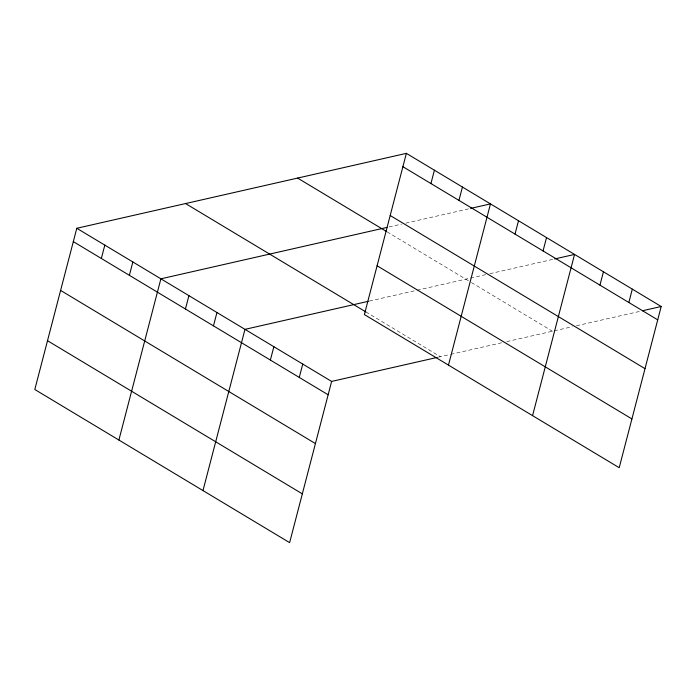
<?xml version="1.0" encoding="UTF-8"?>
<svg xmlns="http://www.w3.org/2000/svg" width="696" height="696" viewBox="0 0 696 696"><rect width="100%" height="100%" fill="white"/><g stroke="black" fill="none" stroke-linecap="round" stroke-linejoin="round"><path stroke-width="0.52" stroke-dasharray="3.48 2.61" d="M389.029 226.948L401.575 224.103M405.759 223.146L468.504 208.887M369.306 301.09L415.99 290.476M417.035 290.241L485.669 274.642M489.853 273.685L553.642 259.19M438.289 357.178L449.72 354.577M450.756 354.342L501.598 342.789M506.784 341.606L572.312 326.711M576.488 325.763L640.285 311.26M387.133 231.881L470.452 281.958M471.392 282.515L552.441 331.226M365.852 311.912L440.377 356.7"/><path stroke-width="1.04" d="M406.377 153.355L364.382 314.575L619.205 467.721L661.2 306.501L406.377 153.355L76.795 228.279L34.8 389.499L289.623 542.645L331.618 381.425L437.245 357.413M101.346 258.477L104.826 245.123M129.378 275.32L132.858 261.966M118.894 440.037L160.889 278.818L386.933 227.427M185.441 309.015L188.921 295.661M213.472 325.858L216.952 312.513M202.98 490.576L244.975 329.356L368.262 301.325M270.379 360.067L273.859 346.712M299.263 377.423L302.743 364.069M430.928 183.553L434.408 170.198M458.96 200.396L462.44 187.041M448.476 365.113L490.471 203.893L470.6 208.409M515.023 234.091L518.503 220.736M543.054 250.934L546.525 237.588M532.562 415.651L574.557 254.431L554.686 258.947M599.961 285.142L603.441 271.788M628.845 302.499L632.316 289.144M642.373 310.781L661.2 306.501M402.897 166.701L657.72 319.856M390.186 215.499L645.009 368.654M297.618 178.08L386.228 231.333M377.093 265.776L631.916 418.931M185.554 203.554L365.852 311.912M76.795 228.279L331.618 381.425M73.315 241.625L328.138 394.78M60.604 290.423L315.427 443.578M47.511 340.701L302.334 493.855"/></g></svg>
